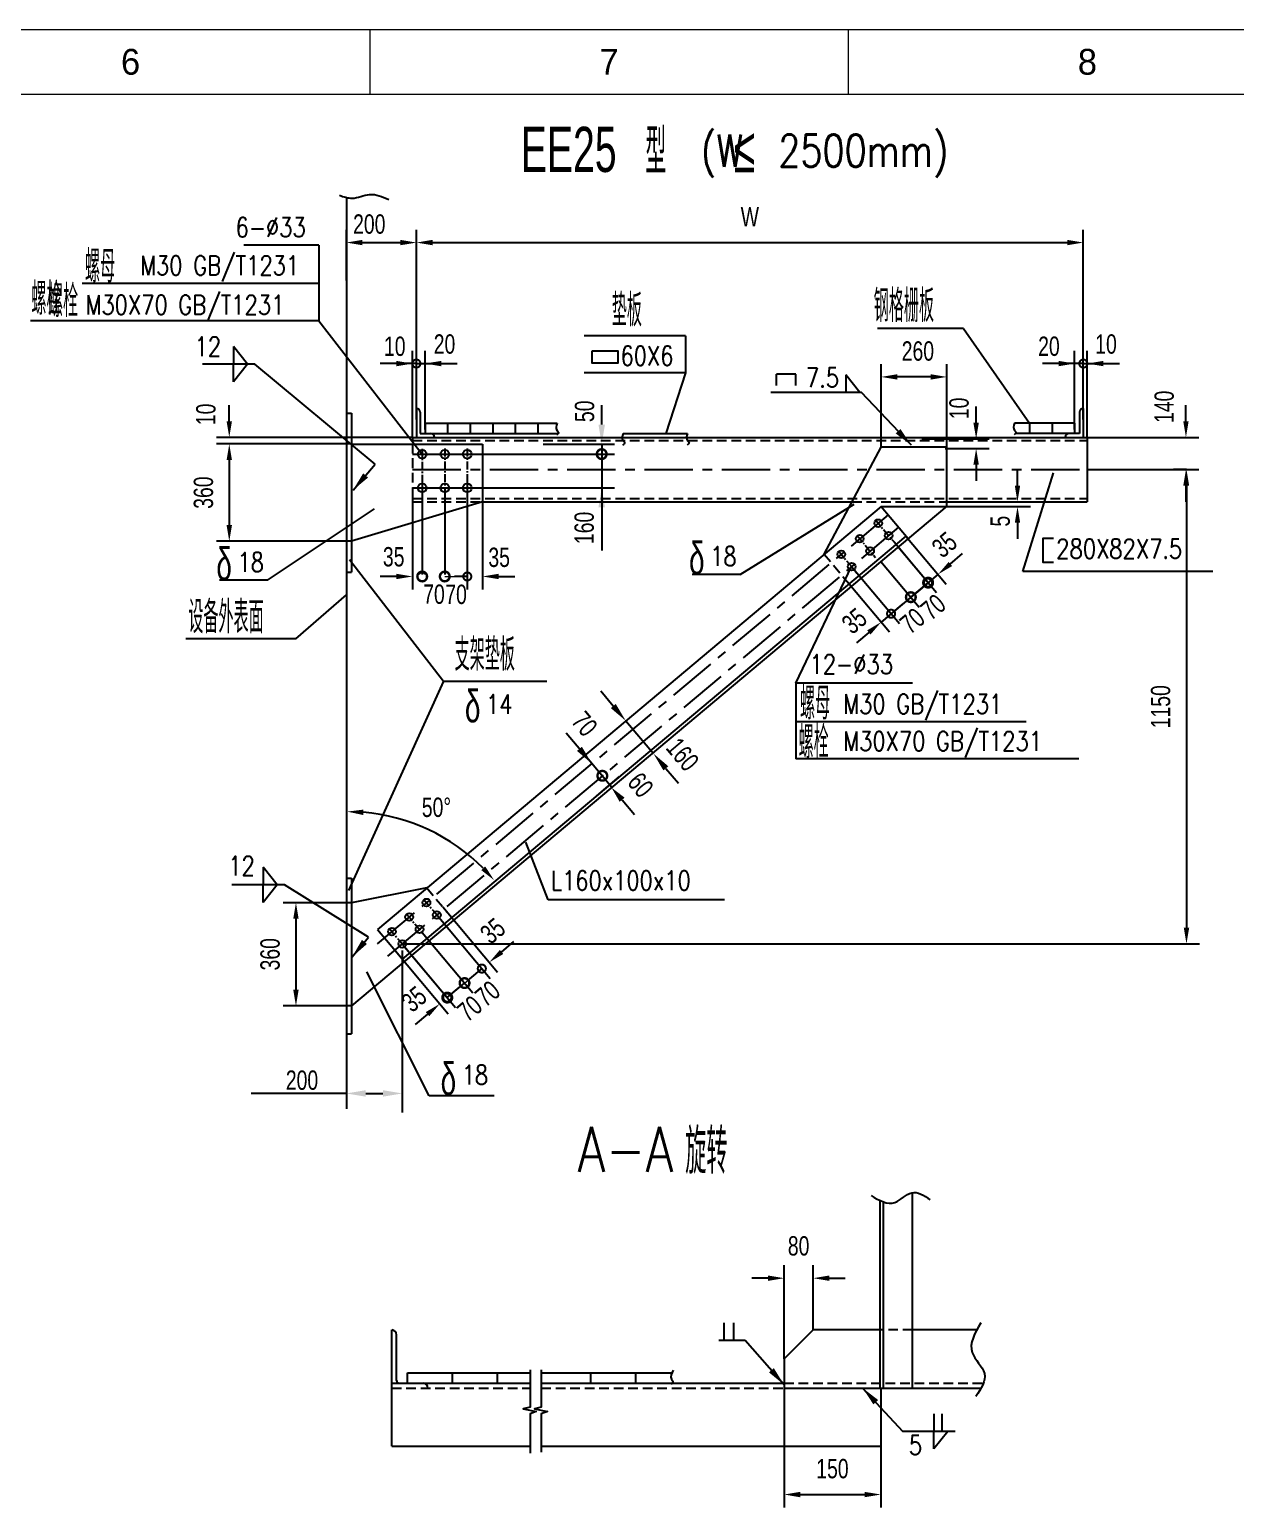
# Model space of a CAD drawing. Extents: x 148 to 221443, y -36682 to 6758.
# Drawn here: x 214447 to 218190, y -19953 to -15368 of the extents above; entities that cross this region are included whole.
import ezdxf
from ezdxf.enums import TextEntityAlignment as Align

# ---------------------------------------------------------------- set-up
doc = ezdxf.new("R2010")
doc.units = 0
doc.header["$LTSCALE"] = 10
doc.header["$MEASUREMENT"] = 0
doc.linetypes.add('CENTERX2', pattern=[4, 2.5, -0.5, 0.5, -0.5])
doc.linetypes.add('HIDDENX2', pattern=[0.75, 0.5, -0.25])
for name, color, linetype in [('2', 4, 'Continuous'), ('CENTER', 1, 'CENTERX2'), ('HIDDEN', 7, 'HIDDENX2'), ('RED', 7, 'Continuous'), ('WB-FS', 6, 'Continuous'), ('WHITE', 7, 'Continuous')]:
    doc.layers.add(name, color=color, linetype=linetype)
doc.layers.add('2（细实线）', color=3, linetype='Continuous', lineweight=20)
doc.layers.add('图框层', color=7, linetype='Continuous', lineweight=15)
doc.styles.add('HZ', font='ROMS.SHX', dxfattribs={"width": 0.75, "bigfont": 'GBCBIG.SHX'})
doc.styles.get("Standard").update_dxf_attribs({"font": 'wison_e.shx', "width": 0.75, "bigfont": 'wison_c.shx'})
doc.styles.add('XW', font='ROMANS.shx', dxfattribs={"width": 0.85})
doc.dimstyles.new('DIM1', dxfattribs={"dimscale": 20, "dimtxt": 3, "dimasz": 2.5, "dimexe": 2, "dimexo": 0, "dimgap": 1, "dimtad": 0, "dimdec": 0, "dimzin": 0, "dimdsep": 46, "dimtxsty": 'Standard', "dimcen": 2, "dimclrd": 3, "dimclre": 3, "dimclrt": 3, "dimadec": 0, "dimazin": 0, "dimtfac": 0.666667, "dimtdec": 0, "dimtofl": 0, "dimtmove": 2, "dimatfit": 1, "dimfxl": 2, "dimtvp": 1.333333, "dimtolj": 1, "dimtzin": 0, "dimarcsym": 0})

# ---------------------------------------------------------------- blocks, each defined once
blk = doc.blocks.new('*D1835')
at = {"color": 3, "lineweight": -2}
for p, q in [((217385.3, -16588), (217385.3, -16538)), ((217216.7, -16638), (217425.3, -16638)), ((217288.8, -16667.9), (217425.3, -16667.9)), ((217385.3, -16717.9), (217385.3, -16767.9))]:
    blk.add_line(p, q, dxfattribs=at)
at = {"color": 3}
for points in [[(217376.9, -16588), (217393.6, -16588), (217385.3, -16638)], [(217393.6, -16717.9), (217376.9, -16717.9), (217385.3, -16667.9)]]:
    blk.add_solid(points, dxfattribs=at)
at = {"layer": 'Defpoints', "color": 0}
for p in [(217216.7, -16638), (217385.3, -16638), (217288.8, -16667.9)]:
    blk.add_point(p, dxfattribs=at)
at = {"color": 3, "insert": (217332.5, -16543.4), "char_height": 60, "attachment_point": 5, "rotation": 90}
blk.add_mtext('\\A1;10', dxfattribs=at)
blk = doc.blocks.new('*D1836')
at = {"color": 3, "lineweight": -2}
for p, q in [((217513.7, -16783.4), (217513.7, -16733.4)), ((217090.3, -16847.9), (217553.7, -16847.9)), ((217294.3, -16833.4), (217553.7, -16833.4)), ((217513.7, -16897.9), (217513.7, -16947.9))]:
    blk.add_line(p, q, dxfattribs=at)
at = {"color": 3}
for points in [[(217505.4, -16783.4), (217522, -16783.4), (217513.7, -16833.4)], [(217522, -16897.9), (217505.4, -16897.9), (217513.7, -16847.9)]]:
    blk.add_solid(points, dxfattribs=at)
at = {"layer": 'Defpoints', "color": 0}
for p in [(217090.3, -16847.9), (217294.3, -16833.4), (217513.7, -16833.4)]:
    blk.add_point(p, dxfattribs=at)
at = {"color": 3, "insert": (217460.3, -16893.4), "char_height": 60, "attachment_point": 5, "rotation": 90}
blk.add_mtext('\\A1;5', dxfattribs=at)
blk = doc.blocks.new('_DotSmall')
at = {"layer": 'WHITE', "color": 0, "const_width": 0.5}
blk.add_lwpolyline([(-0.0625, 0, 1), (0.0625, 0, 1)], format="xyb", close=True, dxfattribs=at)
blk = doc.blocks.new('*D1837')
at = {"color": 3, "lineweight": -2}
for p, q in [((217130.4, -16957.9), (217262, -17114.7)), ((217167.5, -16939.8), (217292.6, -17089)), ((217305.2, -17026.2), (217343.5, -16994.1)), ((217236.3, -17084.1), (217198, -17116.2))]:
    blk.add_line(p, q, dxfattribs=at)
at = {"color": 3}
blk.add_solid([(217299.9, -17019.9), (217310.6, -17032.6), (217266.9, -17058.4)], dxfattribs=at)
at = {"layer": 'Defpoints', "color": 0}
for p in [(217130.4, -16957.9), (217167.5, -16939.8), (217266.9, -17058.4)]:
    blk.add_point(p, dxfattribs=at)
at = {"color": 3, "lineweight": -2, "xscale": 50, "yscale": 50, "zscale": 50, "rotation": 39.99999999979297}
blk.add_blockref('_DotSmall', (217236.3, -17084.1), dxfattribs=at)
at = {"color": 3, "insert": (217287.1, -16966.6), "char_height": 60, "attachment_point": 5, "rotation": 40}
blk.add_mtext('\\A1;35', dxfattribs=at)
blk = doc.blocks.new('*D1838')
at = {"color": 3, "lineweight": -2}
for p, q in [((215647.9, -16578.4), (215647.9, -15989.1)), ((217718, -16578.4), (217718, -15989.1)), ((215697.9, -16029.1), (217668, -16029.1))]:
    blk.add_line(p, q, dxfattribs=at)
at = {"color": 3}
for points in [[(215697.9, -16020.7), (215697.9, -16037.4), (215647.9, -16029.1)], [(217668, -16037.4), (217668, -16020.7), (217718, -16029.1)]]:
    blk.add_solid(points, dxfattribs=at)
at = {"layer": 'Defpoints', "color": 0}
for p in [(217718, -16029.1), (215647.9, -16578.4), (217718, -16578.4)]:
    blk.add_point(p, dxfattribs=at)
at = {"color": 3, "insert": (216682.9, -15949.1), "char_height": 60, "attachment_point": 5}
blk.add_mtext('\\A1;W', dxfattribs=at)
blk = doc.blocks.new('*D1839')
at = {"color": 3, "lineweight": -2}
for p, q in [((215805.9, -16765.9), (215805.9, -17104.9)), ((215853, -16833.2), (215853, -17104.9)), ((215805.9, -17064.9), (215755.9, -17064.9)), ((215903, -17064.9), (215953, -17064.9))]:
    blk.add_line(p, q, dxfattribs=at)
at = {"color": 3}
blk.add_solid([(215903, -17056.5), (215903, -17073.2), (215853, -17064.9)], dxfattribs=at)
at = {"layer": 'Defpoints', "color": 0}
for p in [(215805.9, -16765.9), (215853, -16833.2), (215853, -17064.9)]:
    blk.add_point(p, dxfattribs=at)
at = {"color": 3, "lineweight": -2, "xscale": 50, "yscale": 50, "zscale": 50}
blk.add_blockref('_DotSmall', (215805.9, -17064.9), dxfattribs=at)
at = {"color": 3, "insert": (215904.8, -17005.8), "char_height": 60, "attachment_point": 5}
blk.add_mtext('\\A1;35', dxfattribs=at)
blk = doc.blocks.new('*D1840')
at = {"color": 3, "lineweight": -2}
for p, q in [((215665.9, -16768.8), (215665.9, -17104.9)), ((215635.9, -16793.4), (215635.9, -17104.9)), ((215585.9, -17064.9), (215535.9, -17064.9)), ((215665.9, -17064.9), (215715.9, -17064.9))]:
    blk.add_line(p, q, dxfattribs=at)
at = {"color": 3}
blk.add_solid([(215585.9, -17073.2), (215585.9, -17056.5), (215635.9, -17064.9)], dxfattribs=at)
at = {"layer": 'Defpoints', "color": 0}
for p in [(215665.9, -16768.8), (215635.9, -16793.4), (215665.9, -17064.9)]:
    blk.add_point(p, dxfattribs=at)
at = {"color": 3, "lineweight": -2, "xscale": 50, "yscale": 50, "zscale": 50, "rotation": 180}
blk.add_blockref('_DotSmall', (215665.9, -17064.9), dxfattribs=at)
at = {"color": 3, "insert": (215577.4, -17004.1), "char_height": 60, "attachment_point": 5}
blk.add_mtext('\\A1;35', dxfattribs=at)
blk = doc.blocks.new('*D1841')
at = {"color": 3, "lineweight": -2}
for p, q in [((215067.1, -16583.4), (215067.1, -16533.4)), ((215635.9, -16633.4), (215027.1, -16633.4)), ((215446.5, -16653.9), (215027.1, -16653.9)), ((215067.1, -16703.9), (215067.1, -16753.9))]:
    blk.add_line(p, q, dxfattribs=at)
at = {"color": 3}
for points in [[(215058.8, -16583.4), (215075.4, -16583.4), (215067.1, -16633.4)], [(215075.4, -16703.9), (215058.8, -16703.9), (215067.1, -16653.9)]]:
    blk.add_solid(points, dxfattribs=at)
at = {"layer": 'Defpoints', "color": 0}
for p in [(215067.1, -16633.4), (215635.9, -16633.4), (215446.5, -16653.9)]:
    blk.add_point(p, dxfattribs=at)
at = {"color": 3, "insert": (214994.6, -16562), "char_height": 60, "attachment_point": 5, "rotation": 90}
blk.add_mtext('\\A1;10', dxfattribs=at)
blk = doc.blocks.new('*D1842')
at = {"color": 3, "lineweight": -2}
for p, q in [((215446.5, -16653.9), (215027.1, -16653.9)), ((215067.1, -16703.9), (215067.1, -16905.7)), ((215446.5, -16955.7), (215027.1, -16955.7))]:
    blk.add_line(p, q, dxfattribs=at)
at = {"color": 3}
for points in [[(215075.4, -16703.9), (215058.8, -16703.9), (215067.1, -16653.9)], [(215058.8, -16905.7), (215075.4, -16905.7), (215067.1, -16955.7)]]:
    blk.add_solid(points, dxfattribs=at)
at = {"layer": 'Defpoints', "color": 0}
for p in [(215446.5, -16653.9), (215067.1, -16955.7), (215446.5, -16955.7)]:
    blk.add_point(p, dxfattribs=at)
at = {"color": 3, "insert": (214987.1, -16804.8), "char_height": 60, "attachment_point": 5, "rotation": 90}
blk.add_mtext('\\A1;360', dxfattribs=at)
blk = doc.blocks.new('*D1843')
at = {"color": 3, "lineweight": -2}
blk.add_arc((215433.1, -18389.6), 595.3, 44.8141, 85.1859, dxfattribs=at)
at = {"color": 3}
for points in [[(215483.4, -17788.1), (215482.7, -17804.8), (215433.1, -17794.3)], [(215849.2, -17975.7), (215861.6, -17964.4), (215889.1, -18007)]]:
    blk.add_solid(points, dxfattribs=at)
at = {"layer": 'Defpoints', "color": 0}
for p in [(215433.1, -16359.7), (216766.6, -17270.7), (215760.2, -17892.3), (215617, -18235.3), (215433.1, -18500.1)]:
    blk.add_point(p, dxfattribs=at)
at = {"color": 3, "insert": (215710.2, -17781.3), "char_height": 60, "attachment_point": 5, "rotation": 0.1}
blk.add_mtext('\\A1;50%%d', dxfattribs=at)
blk = doc.blocks.new('*D1844')
at = {"color": 3, "lineweight": -2}
for p, q in [((216998.8, -17034.4), (217147.1, -17211.1)), ((216991.3, -17087.7), (217116.4, -17236.9)), ((217121.4, -17180.5), (217159.7, -17148.4)), ((217052.4, -17238.4), (217014.1, -17270.5))]:
    blk.add_line(p, q, dxfattribs=at)
at = {"color": 3}
blk.add_solid([(217057.8, -17244.7), (217047.1, -17232), (217090.7, -17206.2)], dxfattribs=at)
at = {"layer": 'Defpoints', "color": 0}
for p in [(216998.8, -17034.4), (216991.3, -17087.7), (217121.4, -17180.5)]:
    blk.add_point(p, dxfattribs=at)
at = {"color": 3, "lineweight": -2, "xscale": 50, "yscale": 50, "zscale": 50, "rotation": 219.9999999997964}
blk.add_blockref('_DotSmall', (217121.4, -17180.5), dxfattribs=at)
at = {"color": 3, "insert": (217007.3, -17203), "char_height": 60, "attachment_point": 5, "rotation": 40}
blk.add_mtext('\\A1;35', dxfattribs=at)
blk = doc.blocks.new('*D1845')
at = {"color": 3, "lineweight": -2}
for p, q in [((215430.5, -16147), (215430.5, -15989.1)), ((215647.9, -16578.4), (215647.9, -15989.1)), ((215480.5, -16029.1), (215597.9, -16029.1))]:
    blk.add_line(p, q, dxfattribs=at)
at = {"color": 3}
for points in [[(215480.5, -16020.7), (215480.5, -16037.4), (215430.5, -16029.1)], [(215597.9, -16037.4), (215597.9, -16020.7), (215647.9, -16029.1)]]:
    blk.add_solid(points, dxfattribs=at)
at = {"layer": 'Defpoints', "color": 0}
for p in [(215647.9, -16029.1), (215430.5, -16147), (215647.9, -16578.4)]:
    blk.add_point(p, dxfattribs=at)
at = {"color": 3, "insert": (215501.6, -15972), "char_height": 60, "attachment_point": 5}
blk.add_mtext('\\A1;200', dxfattribs=at)
blk = doc.blocks.new('*D1846')
at = {"color": 3, "lineweight": -2}
for p, q in [((215647.9, -16558.4), (215647.9, -16364.4)), ((215674.9, -16609.4), (215674.9, -16364.4)), ((215647.9, -16404.4), (215597.9, -16404.4)), ((215724.9, -16404.4), (215774.9, -16404.4))]:
    blk.add_line(p, q, dxfattribs=at)
at = {"color": 3}
blk.add_solid([(215724.9, -16396.1), (215724.9, -16412.7), (215674.9, -16404.4)], dxfattribs=at)
at = {"layer": 'Defpoints', "color": 0}
for p in [(215647.9, -16404.4), (215647.9, -16558.4), (215674.9, -16609.4)]:
    blk.add_point(p, dxfattribs=at)
at = {"color": 3, "lineweight": -2, "xscale": 50, "yscale": 50, "zscale": 50}
blk.add_blockref('_DotSmall', (215647.9, -16404.4), dxfattribs=at)
at = {"color": 3, "insert": (215735.2, -16344.2), "char_height": 60, "attachment_point": 5}
blk.add_mtext('\\A1;20', dxfattribs=at)
blk = doc.blocks.new('*D1847')
at = {"color": 3, "lineweight": -2}
for p, q in [((215635.9, -16633.4), (215635.9, -16364.4)), ((215647.9, -16558.4), (215647.9, -16364.4)), ((215585.9, -16404.4), (215535.9, -16404.4)), ((215647.9, -16404.4), (215697.9, -16404.4))]:
    blk.add_line(p, q, dxfattribs=at)
at = {"color": 3}
blk.add_solid([(215585.9, -16412.7), (215585.9, -16396.1), (215635.9, -16404.4)], dxfattribs=at)
at = {"layer": 'Defpoints', "color": 0}
for p in [(215647.9, -16404.4), (215647.9, -16558.4), (215635.9, -16633.4)]:
    blk.add_point(p, dxfattribs=at)
at = {"color": 3, "lineweight": -2, "xscale": 50, "yscale": 50, "zscale": 50, "rotation": 180}
blk.add_blockref('_DotSmall', (215647.9, -16404.4), dxfattribs=at)
at = {"color": 3, "insert": (215580.7, -16351.1), "char_height": 60, "attachment_point": 5}
blk.add_mtext('\\A1;10', dxfattribs=at)
blk = doc.blocks.new('*D1848')
at = {"color": 3, "lineweight": -2}
for p, q in [((217090.3, -16663.4), (217090.3, -16405.8)), ((217294.3, -16663.4), (217294.3, -16405.8)), ((217244.3, -16445.8), (217140.3, -16445.8))]:
    blk.add_line(p, q, dxfattribs=at)
at = {"color": 3}
for points in [[(217140.3, -16437.5), (217140.3, -16454.1), (217090.3, -16445.8)], [(217244.3, -16454.1), (217244.3, -16437.5), (217294.3, -16445.8)]]:
    blk.add_solid(points, dxfattribs=at)
at = {"layer": 'Defpoints', "color": 0}
for p in [(217090.3, -16445.8), (217090.3, -16663.4), (217294.3, -16663.4)]:
    blk.add_point(p, dxfattribs=at)
at = {"color": 3, "insert": (217204.5, -16365.8), "char_height": 60, "attachment_point": 5}
blk.add_mtext('\\A1;260', dxfattribs=at)
blk = doc.blocks.new('*D1849')
at = {"color": 3, "lineweight": -2}
for p, q in [((218036.6, -16583.4), (218036.6, -16533.4)), ((217730, -16633.4), (218076.6, -16633.4)), ((217730, -16733.4), (218076.6, -16733.4)), ((218036.6, -16783.4), (218036.6, -16833.4))]:
    blk.add_line(p, q, dxfattribs=at)
at = {"color": 3}
for points in [[(218028.2, -16583.4), (218044.9, -16583.4), (218036.6, -16633.4)], [(218044.9, -16783.4), (218028.2, -16783.4), (218036.6, -16733.4)]]:
    blk.add_solid(points, dxfattribs=at)
at = {"layer": 'Defpoints', "color": 0}
for p in [(217730, -16633.4), (217730, -16733.4), (218036.6, -16733.4)]:
    blk.add_point(p, dxfattribs=at)
at = {"color": 3, "insert": (217969.2, -16538.6), "char_height": 60, "attachment_point": 5, "rotation": 90}
blk.add_mtext('\\A1;140', dxfattribs=at)
blk = doc.blocks.new('*D1850')
at = {"color": 3, "lineweight": -2}
for p, q in [((217718, -16558.4), (217718, -16364.4)), ((217730, -16633.4), (217730, -16364.4)), ((217718, -16404.4), (217668, -16404.4)), ((217780, -16404.4), (217830, -16404.4))]:
    blk.add_line(p, q, dxfattribs=at)
at = {"color": 3}
blk.add_solid([(217780, -16396.1), (217780, -16412.7), (217730, -16404.4)], dxfattribs=at)
at = {"layer": 'Defpoints', "color": 0}
for p in [(217718, -16404.4), (217718, -16558.4), (217730, -16633.4)]:
    blk.add_point(p, dxfattribs=at)
at = {"color": 3, "lineweight": -2, "xscale": 50, "yscale": 50, "zscale": 50}
blk.add_blockref('_DotSmall', (217718, -16404.4), dxfattribs=at)
at = {"color": 3, "insert": (217788.5, -16344.2), "char_height": 60, "attachment_point": 5}
blk.add_mtext('\\A1;10', dxfattribs=at)
blk = doc.blocks.new('*D1851')
at = {"color": 3, "lineweight": -2}
for p, q in [((217691, -16609.4), (217691, -16364.4)), ((217718, -16558.4), (217718, -16364.4)), ((217641, -16404.4), (217591, -16404.4)), ((217718, -16404.4), (217768, -16404.4))]:
    blk.add_line(p, q, dxfattribs=at)
at = {"color": 3}
blk.add_solid([(217641, -16412.7), (217641, -16396.1), (217691, -16404.4)], dxfattribs=at)
at = {"layer": 'Defpoints', "color": 0}
for p in [(217718, -16404.4), (217718, -16558.4), (217691, -16609.4)]:
    blk.add_point(p, dxfattribs=at)
at = {"color": 3, "lineweight": -2, "xscale": 50, "yscale": 50, "zscale": 50, "rotation": 180}
blk.add_blockref('_DotSmall', (217718, -16404.4), dxfattribs=at)
at = {"color": 3, "insert": (217611.3, -16351.1), "char_height": 60, "attachment_point": 5}
blk.add_mtext('\\A1;20', dxfattribs=at)
blk = doc.blocks.new('*D1852')
at = {"color": 3, "lineweight": -2}
for p, q in [((218038.2, -16733.4), (217998.2, -16733.4)), ((218038.2, -16783.4), (218038.2, -18154.7)), ((215604, -18204.7), (218078.2, -18204.7))]:
    blk.add_line(p, q, dxfattribs=at)
at = {"color": 3}
for points in [[(218046.6, -16783.4), (218029.9, -16783.4), (218038.2, -16733.4)], [(218029.9, -18154.7), (218046.6, -18154.7), (218038.2, -18204.7)]]:
    blk.add_solid(points, dxfattribs=at)
at = {"layer": 'Defpoints', "color": 0}
for p in [(218038.2, -16733.4), (215604, -18204.7), (218038.2, -18204.7)]:
    blk.add_point(p, dxfattribs=at)
at = {"color": 3, "insert": (217958.2, -17469), "char_height": 60, "attachment_point": 5, "rotation": 90}
blk.add_mtext('\\A1;1150', dxfattribs=at)
blk = doc.blocks.new('*D1853')
at = {"color": 3, "lineweight": -2}
for p, q in [((215599.4, -18199.2), (215769.4, -18401.8)), ((215576.4, -18218.5), (215746.5, -18421.1)), ((215743.7, -18371.2), (215782, -18339)), ((215682.4, -18422.6), (215644.1, -18454.7))]:
    blk.add_line(p, q, dxfattribs=at)
at = {"color": 3}
blk.add_solid([(215687.8, -18429), (215677.1, -18416.2), (215720.7, -18390.5)], dxfattribs=at)
at = {"layer": 'Defpoints', "color": 0}
for p in [(215599.4, -18199.2), (215576.4, -18218.5), (215743.7, -18371.2)]:
    blk.add_point(p, dxfattribs=at)
at = {"color": 3, "lineweight": -2, "xscale": 50, "yscale": 50, "zscale": 50, "rotation": 219.9999999997998}
blk.add_blockref('_DotSmall', (215743.7, -18371.2), dxfattribs=at)
at = {"color": 3, "insert": (215641.1, -18376), "char_height": 60, "attachment_point": 5, "rotation": 40}
blk.add_mtext('\\A1;35', dxfattribs=at)
blk = doc.blocks.new('*D1854')
at = {"color": 3, "lineweight": -2}
for p, q in [((215729.6, -18089.9), (215899.7, -18292.5)), ((215706.7, -18109.2), (215876.7, -18311.8)), ((215912.3, -18229.8), (215950.6, -18197.6)), ((215851, -18281.2), (215812.7, -18313.3))]:
    blk.add_line(p, q, dxfattribs=at)
at = {"color": 3}
blk.add_solid([(215906.9, -18223.4), (215917.6, -18236.1), (215874, -18261.9)], dxfattribs=at)
at = {"layer": 'Defpoints', "color": 0}
for p in [(215729.6, -18089.9), (215706.7, -18109.2), (215874, -18261.9)]:
    blk.add_point(p, dxfattribs=at)
at = {"color": 3, "lineweight": -2, "xscale": 50, "yscale": 50, "zscale": 50, "rotation": 39.99999999976939}
blk.add_blockref('_DotSmall', (215851, -18281.2), dxfattribs=at)
at = {"color": 3, "insert": (215885.1, -18164.5), "char_height": 60, "attachment_point": 5, "rotation": 40}
blk.add_mtext('\\A1;35', dxfattribs=at)
blk = doc.blocks.new('*D1855')
at = {"color": 3, "lineweight": -2}
for p, q in [((215446.5, -18076.8), (215234, -18076.8)), ((215274, -18126.8), (215274, -18347)), ((215446.5, -18397), (215234, -18397))]:
    blk.add_line(p, q, dxfattribs=at)
at = {"color": 3}
for points in [[(215282.4, -18126.8), (215265.7, -18126.8), (215274, -18076.8)], [(215265.7, -18347), (215282.4, -18347), (215274, -18397)]]:
    blk.add_solid(points, dxfattribs=at)
at = {"layer": 'Defpoints', "color": 0}
for p in [(215446.5, -18076.8), (215274, -18397), (215446.5, -18397)]:
    blk.add_point(p, dxfattribs=at)
at = {"color": 3, "insert": (215194, -18236.9), "char_height": 60, "attachment_point": 5, "rotation": 90}
blk.add_mtext('\\A1;360', dxfattribs=at)
blk = doc.blocks.new('*D1859')
at = {"color": 3, "lineweight": -2}
for p, q in [((216789.3, -19582.3), (216789.3, -19952.8)), ((217089.3, -19762.3), (217089.3, -19952.8)), ((216839.3, -19912.8), (217039.3, -19912.8))]:
    blk.add_line(p, q, dxfattribs=at)
at = {"color": 3}
for points in [[(216839.3, -19904.5), (216839.3, -19921.2), (216789.3, -19912.8)], [(217039.3, -19921.2), (217039.3, -19904.5), (217089.3, -19912.8)]]:
    blk.add_solid(points, dxfattribs=at)
at = {"layer": 'Defpoints', "color": 0}
for p in [(216789.3, -19582.3), (217089.3, -19762.3), (217089.3, -19912.8)]:
    blk.add_point(p, dxfattribs=at)
at = {"color": 3, "insert": (216939.3, -19832.8), "char_height": 60, "attachment_point": 5}
blk.add_mtext('\\A1;150', dxfattribs=at)
blk = doc.blocks.new('*D1860')
at = {"color": 3, "lineweight": -2}
for p, q in [((216789.3, -19492.3), (216789.3, -19201.7)), ((216879.3, -19402.3), (216879.3, -19201.7)), ((216739.3, -19241.7), (216689.3, -19241.7)), ((216929.3, -19241.7), (216979.3, -19241.7))]:
    blk.add_line(p, q, dxfattribs=at)
at = {"color": 3}
for points in [[(216739.3, -19250), (216739.3, -19233.4), (216789.3, -19241.7)], [(216929.3, -19233.4), (216929.3, -19250), (216879.3, -19241.7)]]:
    blk.add_solid(points, dxfattribs=at)
at = {"layer": 'Defpoints', "color": 0}
for p in [(216879.3, -19241.7), (216879.3, -19402.3), (216789.3, -19492.3)]:
    blk.add_point(p, dxfattribs=at)
at = {"color": 3, "insert": (216834.3, -19141.7), "char_height": 60, "attachment_point": 5}
blk.add_mtext('\\A1;80', dxfattribs=at)
blk = doc.blocks.new('1.25A2')
at = {"layer": '图框层', "ltscale": 10}
for p, q in [((14570.48, 9283.89), (15312.98, 9283.89)), ((15015.98, 9283.89), (15015.98, 9273.89)), ((15090.23, 9283.89), (15090.23, 9273.89)), ((14595.48, 9273.89), (15302.98, 9273.89))]:
    blk.add_line(p, q, dxfattribs=at)
at = {"style": 'HZ'}
for s, p in [('6', (14978.86, 9278.89)), ('7', (15053.11, 9278.89)), ('8', (15127.36, 9278.89))]:
    blk.add_text(s, height=4, dxfattribs=at).set_placement(p, align=Align.MIDDLE)

msp = doc.modelspace()

# ---------------------------------------------------------------- linework, layer by layer
for p, q in [((215430.4612, -15889.1551), (215430.4612, -18575.8516)), ((215345.1129, -16036.8311), (215112.1474, -16036.8311)), ((215345.1129, -16036.8311), (215345.1129, -16271.6685)), ((215345.1129, -16156.0891), (214610.3288, -16156.0891)), ((215345.1129, -16271.6685), (214449.9006, -16271.6685)), ((215345.1129, -16271.6685), (215665.8993, -16685.2996)), ((216483.3845, -16318.0008), (216483.3845, -16433.5801)), ((217346.2118, -16295.9312), (217078.9784, -16295.9312)), ((217346.2118, -16295.9312), (217550.9738, -16589.3844)), ((215146.7188, -16406.2541), (214983.8435, -16406.2541)), ((215520.3416, -16716.7996), (215146.7188, -16406.2541)), ((216483.3845, -16433.5801), (216422.4251, -16620.9212)), ((216825.5092, -16437.5215), (216765.478, -16437.5215)), ((216765.478, -16472.1805), (216765.478, -16437.5215)), ((216825.5092, -16472.1805), (216825.5092, -16437.5215)), ((216980.6229, -16439.8221), (216980.6229, -16494.4365)), ((217024.3577, -16494.4365), (216980.6229, -16439.8221)), ((217029.6694, -16494.4365), (216748.048, -16494.4365)), ((217184.3554, -16657.9545), (217029.6694, -16494.4365)), ((216223.0799, -16593.9476), (216223.0799, -16533.9476)), ((215785.8993, -16685.2996), (216007.3873, -16685.2996)), ((215873.414, -16685.2996), (216263.0799, -16685.2996)), ((216041.5919, -16653.9476), (216263.0799, -16653.9476)), ((216223.0799, -16653.9476), (216223.0799, -16984.4536)), ((216223.0799, -16685.2996), (216223.0799, -16790.2278)), ((215451.1411, -16796.9865), (215520.3416, -16716.7996)), ((217530.0154, -17049.8232), (217625.1024, -16743.2149)), ((215665.8993, -16788.824), (215665.8993, -17104.8648)), ((215735.8993, -16788.0524), (215735.8993, -17104.8648)), ((215784.1998, -16790.2278), (216263.0799, -16790.2278)), ((215185.4119, -17076.712), (215517.9385, -16855.1626)), ((216652.6166, -17058.5892), (217006.8261, -16840.6737)), ((217143.2427, -16973.2117), (217261.9888, -17114.7277)), ((216825.2915, -17396.2211), (216998.7678, -17034.3918)), ((217089.6196, -17018.2069), (217208.3657, -17159.7229)), ((218120.2983, -17049.8232), (217530.0154, -17049.8232)), ((215185.4119, -17076.712), (215036.5412, -17076.712)), ((215665.8993, -17064.8648), (215735.8993, -17064.8648)), ((216652.6166, -17058.5892), (216503.7459, -17058.5892)), ((217266.919, -17058.3745), (217090.7288, -17206.2156)), ((217182.6542, -17129.0811), (217236.2773, -17084.086)), ((215273.6772, -17258.7164), (215430.4612, -17121.8015)), ((215273.6772, -17258.7164), (214932.011, -17258.7164)), ((215732.0803, -17389.4854), (215437.4488, -18038.7798)), ((215732.0803, -17389.4854), (216052.3186, -17389.4854)), ((216259.0587, -17466.7819), (216220.3533, -17420.9355)), ((217187.731, -17396.2211), (216825.2915, -17396.2211)), ((216825.2915, -17396.2211), (216825.2915, -17631.0584)), ((216297.764, -17512.6284), (216383.5543, -17614.2468)), ((216192.6259, -17645.5548), (216112.325, -17550.8236)), ((217541.1133, -17515.4791), (216825.814, -17515.4791)), ((216254.3335, -17719.0951), (216170.7711, -17619.5093)), ((217703.7425, -17631.0584), (216825.2915, -17631.0584)), ((216422.2597, -17660.0932), (216460.965, -17705.9396)), ((216286.4729, -17757.3973), (216325.0402, -17803.36)), ((216056.4355, -18067.884), (215988.0754, -17889.0864)), ((215238.3159, -18021.2881), (215075.4406, -18021.2881)), ((215499.087, -18183.3626), (215238.3159, -18021.2881)), ((216603.9875, -18067.884), (216056.4355, -18067.884)), ((215448.6557, -18244.9858), (215499.087, -18183.3626)), ((215665.884, -18169.5031), (215823.0651, -18356.8242)), ((215604.0432, -18224.7048), (215604.0432, -18727.2868)), ((215612.2609, -18214.4982), (215769.4419, -18401.8194)), ((215687.6625, -18676.0242), (215493.7386, -18290.9732)), ((215743.7304, -18371.1776), (215797.3536, -18326.1824)), ((215430.4612, -18404.2979), (215430.4612, -18716.3551)), ((215430.4612, -18668.5325), (215135.1453, -18668.5325)), ((215490.4612, -18668.5325), (215544.0432, -18668.5325)), ((215889.194, -18676.0242), (215687.6625, -18676.0242)), ((216668.592, -19434.6765), (216587.1544, -19434.6765)), ((216789.3081, -19572.34), (216668.592, -19434.6765)), ((217033.0199, -19582.34), (217157.3593, -19716.74)), ((217320.2345, -19716.74), (217157.3593, -19716.74))]:
    msp.add_line(p, q)
at = {"color": 7}
for p, q in [((215124.0476, -16406.2541), (215080.3129, -16351.6397)), ((215080.3129, -16351.6397), (215080.3129, -16406.2541)), ((215124.0476, -16406.2541), (215080.3129, -16460.8686)), ((215080.3129, -16460.8686), (215080.3129, -16406.2541)), ((217024.3577, -16494.4365), (216980.6229, -16494.4365)), ((215215.6447, -18021.2881), (215171.9099, -17966.6737)), ((215171.9099, -17966.6737), (215171.9099, -18021.2881)), ((215215.6447, -18021.2881), (215171.9099, -18075.9025)), ((215171.9099, -18075.9025), (215171.9099, -18021.2881)), ((216632.1875, -19380.062), (216632.1875, -19434.6765)), ((217253.8286, -19662.1256), (217253.8286, -19716.74)), ((217279.0745, -19662.1256), (217279.0745, -19716.74)), ((217297.5634, -19716.74), (217253.8286, -19771.3544)), ((217253.8286, -19771.3544), (217253.8286, -19716.74)), ((217297.5634, -19716.74), (217253.8286, -19716.74))]:
    msp.add_line(p, q, dxfattribs=at)
at = {"color": 7, "linetype": 'Continuous'}
msp.add_line((216602.1861, -19380.062), (216602.1861, -19434.6765), dxfattribs=at)
at = {"color": 3, "linetype": 'Continuous'}
msp.add_lwpolyline([(216193.4066, -16364.5676), (216273.254, -16364.5676), (216273.254, -16403.5436), (216193.4066, -16403.5436)], close=True, dxfattribs=at)
for points, const_width in [([(216220.0799, -16685.2996, 1), (216223.0799, -16685.2996, 1)], 2), ([(216221.5799, -16685.2996, 1), (216224.5799, -16685.2996, 1)], 2), ([(216223.1599, -17683.153, 1), (216227.4099, -17683.153, 1)], 3.75), ([(216223.9527, -17684.5274, 1), (216226.7027, -17684.5274, 1)], 2.25), ([(216223.8903, -17683.8571, 1), (216225.6403, -17683.8571, 1)], 1.25)]:
    msp.add_lwpolyline(points, format="xyb", close=True, dxfattribs=dict(const_width=const_width))
msp.add_lwpolyline([(217625.375, -16947.3557), (217591.9313, -16947.3557), (217591.9313, -17020.2747), (217625.375, -17020.2747)])
for points in [[(215409.0796, -15882.3216), (215447.7277, -15891.335), (215502.729, -15879.7463), (215561.9894, -15895.1979)], [(216084.4751, -16589.3844), (216084.5059, -16611.7294), (216089.2498, -16617.7881), (216083.1881, -16625.6908)], [(217504.477, -16589.3844), (217504.5078, -16611.7294), (217509.2518, -16617.7881), (217503.19, -16625.6908)], [(216289.4124, -16621.3844), (216289.4432, -16643.7294), (216294.1872, -16649.7881), (216288.1254, -16657.6908)], [(216489.4124, -16621.3844), (216489.4432, -16643.7294), (216494.1872, -16649.7881), (216488.1254, -16657.6908)]]:
    msp.add_spline(points, degree=3)
for points in [[(216213.0799, -16593.9476), (216233.0799, -16593.9476), (216223.0799, -16653.9476)], [(217150.387, -16607.4951), (217135.858, -16621.2394), (217184.3554, -16657.9545)], [(215497.8667, -16758.0414), (215482.7102, -16744.9923), (215451.1411, -16796.9865)], [(216213.0799, -16850.2278), (216233.0799, -16850.2278), (216223.0799, -16790.2278)], [(216266.6997, -17460.331), (216251.4176, -17473.2328), (216297.764, -17512.6284)], [(216161.7191, -17593.1643), (216146.3982, -17606.0201), (216192.6259, -17645.5548)], [(216429.9007, -17653.6423), (216414.6186, -17666.5441), (216383.5543, -17614.2468)], [(216294.1334, -17750.9695), (216278.8125, -17763.8252), (216253.3822, -17719.7616)], [(215494.3943, -18204.8862), (215478.9167, -18192.2196), (215448.6557, -18244.9858)], [(215490.4612, -18658.5325), (215490.4612, -18678.5325), (215430.4612, -18668.5325)], [(215544.0432, -18658.5325), (215544.0432, -18678.5325), (215604.0432, -18668.5325)], [(216757.2682, -19520.6346), (216742.2308, -19533.8208), (216789.3081, -19572.34)], [(217066.4254, -19633.1738), (217081.1063, -19619.5918), (217033.0199, -19582.34)]]:
    msp.add_solid(points)
at = {"layer": '2', "color": 3, "linetype": 'Continuous'}
for p, q in [((216483.3845, -16318.0008), (216168.9928, -16318.0008)), ((216483.3845, -16433.5801), (216168.9928, -16433.5801))]:
    msp.add_line(p, q, dxfattribs=at)
at = {"layer": '2', "color": 7, "linetype": 'Continuous'}
for p, q in [((216980.6229, -16439.8221), (216980.6229, -16494.4365)), ((217024.3577, -16494.4365), (216980.6229, -16439.8221))]:
    msp.add_line(p, q, dxfattribs=at)
at = {"layer": '2', "color": 3, "linetype": 'Continuous'}
for points, const_width in [([(216220.0799, -16686.7996, 1), (216223.0799, -16686.7996, 1)], 2), ([(216221.5799, -16686.7996, 1), (216224.5799, -16686.7996, 1)], 2), ([(216222.8754, -17683.1053, 1), (216227.1254, -17683.1053, 1)], 3.75), ([(216223.6683, -17684.4796, 1), (216226.4183, -17684.4796, 1)], 2.25), ([(216223.6059, -17683.8093, 1), (216225.3559, -17683.8093, 1)], 1.25)]:
    msp.add_lwpolyline(points, format="xyb", close=True, dxfattribs=dict(at, const_width=const_width))
at = {"layer": '2（细实线）'}
msp.add_line((215797.3536, -18326.1824), (215850.9767, -18281.1873), dxfattribs=at)
at = {"layer": 'CENTER', "ltscale": 6}
for p, q in [((215635.8993, -16685.2996), (215813.9485, -16685.2996)), ((215635.8993, -16733.3844), (217729.9738, -16733.3844)), ((215635.8993, -16790.2278), (215791.6971, -16790.2278)), ((217112.1769, -16873.96), (215510.7196, -18217.7422)), ((217144.3163, -16912.2622), (215542.859, -18256.0444))]:
    msp.add_line(p, q, dxfattribs=at)
at = {"layer": 'CENTER'}
for p, q in [((215665.8993, -16669.313), (215665.8993, -16788.824)), ((215735.8993, -16667.7697), (215735.8993, -16788.0524)), ((215805.8993, -16667.7697), (215805.8993, -16788.0524)), ((217072.5361, -16888.9468), (217130.387, -16957.8908)), ((217015.0828, -16937.1559), (217072.9336, -17006.0999)), ((216957.6294, -16985.365), (217015.4803, -17054.309)), ((215671.298, -18067.0546), (215719.5071, -18124.508)), ((215617.6749, -18112.0498), (215665.884, -18169.5031)), ((215564.0518, -18157.0449), (215612.2609, -18214.4982))]:
    msp.add_line(p, q, dxfattribs=at)
at = {"layer": 'HIDDEN', "ltscale": 6}
for p, q in [((215635.8993, -16643.3844), (217729.9738, -16643.3844)), ((215635.8993, -16653.3844), (215635.8993, -16793.3844)), ((215635.8993, -16823.3844), (217729.9738, -16823.3844)), ((215635.8993, -16833.2137), (215853.0059, -16833.2137)), ((217000.2093, -16833.3711), (217294.2964, -16833.4085)), ((216914.1319, -16995.7556), (216991.2664, -17087.6809)), ((215680.2766, -18031.0831), (215757.4111, -18123.0085)), ((217187.7904, -19402.34), (217087.7904, -19402.34)), ((216789.3081, -19567.34), (217407.7552, -19567.34)), ((215571.5958, -19582.34), (216000.5835, -19582.34)), ((216035.3871, -19582.34), (216789.3081, -19582.34))]:
    msp.add_line(p, q, dxfattribs=at)
at = {"layer": 'RED'}
for p, q in [((215647.8993, -16543.3844), (215647.8993, -16633.3844)), ((217717.9738, -16543.3844), (217717.9738, -16633.3844)), ((215430.4612, -16558.5083), (215430.4612, -17051.751)), ((215430.4612, -16558.5083), (215446.4612, -16558.5083)), ((215446.4612, -16558.5083), (215446.4612, -17051.751)), ((215659.8993, -16555.3844), (215659.8993, -16621.3844)), ((215674.8993, -16589.3844), (215674.8993, -16621.3844)), ((215674.8993, -16589.3844), (216084.4751, -16589.3844)), ((215744.8993, -16589.3844), (215744.8993, -16621.3844)), ((215814.8993, -16589.3844), (215814.8993, -16621.3844)), ((215884.8993, -16589.3844), (215884.8993, -16621.3844)), ((215954.8993, -16589.3844), (215954.8993, -16621.3844)), ((216024.8993, -16589.3844), (216024.8993, -16621.3844)), ((217690.9738, -16589.3844), (217504.477, -16589.3844)), ((217550.9738, -16589.3844), (217550.9738, -16621.3844)), ((217620.9738, -16589.3844), (217620.9738, -16621.3844)), ((217690.9738, -16589.3844), (217690.9738, -16621.3844)), ((217705.9738, -16555.3844), (217705.9738, -16621.3844)), ((215635.8993, -16633.3844), (217729.9738, -16633.3844)), ((215635.8993, -16633.3844), (215635.8993, -16648.3822)), ((215659.8993, -16621.3844), (216088.1228, -16621.3844)), ((216289.4124, -16621.3844), (216489.4124, -16621.3844)), ((217705.9738, -16621.3844), (217508.1247, -16621.3844)), ((217690.9738, -16609.3844), (217690.9738, -16621.3844)), ((217729.9738, -16633.3844), (217729.9738, -16833.4641)), ((215446.4612, -16653.9476), (215765.8993, -16653.9476)), ((215446.4612, -16653.9476), (215853.0059, -16653.9476)), ((215853.0059, -16653.9476), (215853.0059, -16833.2248)), ((216914.1319, -16995.7556), (217090.3221, -16663.3738)), ((217294.2964, -16663.3738), (217090.3221, -16663.3738)), ((217294.2964, -16846.4626), (217294.2964, -16663.3738)), ((215853.0059, -16833.2248), (215446.4612, -16955.7475)), ((217090.3221, -16847.9144), (215527.0677, -18159.6407)), ((215853.0059, -16833.2248), (217000.2093, -16833.3711)), ((217090.3221, -16847.9144), (217173.8845, -16947.5002)), ((217294.2962, -16833.4085), (217729.9738, -16833.4641)), ((217167.4566, -16939.8398), (215604.2022, -18251.566)), ((215430.4612, -17051.751), (215446.4612, -17051.751)), ((215430.4612, -18000.5221), (215430.4612, -18483.7034)), ((215430.4612, -18000.5221), (215446.4612, -18000.5221)), ((215446.4612, -18000.5221), (215446.4612, -18483.7034)), ((215680.2766, -18031.0831), (215446.4612, -18076.8385)), ((215527.0677, -18159.6407), (215610.6301, -18259.2264)), ((215430.4612, -18483.7034), (215446.4612, -18483.7034)), ((217187.7904, -19582.34), (217187.7904, -18975.9647)), ((217087.7904, -19582.34), (217087.7904, -19000.7636)), ((217097.7904, -19582.34), (217097.7904, -19004.8609)), ((215571.5958, -19762.34), (215571.5958, -19402.34)), ((215586.5943, -19559.34), (215586.5943, -19417.3385)), ((216789.3081, -19492.34), (216879.3081, -19402.34)), ((217087.7904, -19402.34), (216879.3081, -19402.34)), ((217387.1441, -19402.34), (217177.4945, -19402.34)), ((216789.3081, -19492.34), (216789.3081, -19582.34)), ((215571.5958, -19567.34), (216000.5835, -19567.34)), ((215620.0647, -19567.34), (215620.0657, -19535.34)), ((215620.0657, -19535.34), (216000.5835, -19535.34)), ((215758.9706, -19535.34), (215758.9706, -19567.34)), ((215898.4644, -19535.34), (215898.4644, -19567.34)), ((216035.3871, -19535.34), (216440.9261, -19535.34)), ((216035.3871, -19567.34), (216789.3081, -19567.34)), ((216188.6114, -19535.34), (216188.6114, -19567.34)), ((216328.1052, -19535.34), (216328.1052, -19567.34)), ((216789.3081, -19582.34), (217177.4945, -19582.34)), ((217089.3081, -19582.34), (217089.3081, -19762.34)), ((217177.4945, -19582.34), (217400.8018, -19582.34)), ((215571.5958, -19762.34), (216000.5835, -19762.34)), ((216035.3871, -19762.34), (217089.3081, -19762.34))]:
    msp.add_line(p, q, dxfattribs=at)
at = {"layer": 'RED', "color": 7}
msp.add_line((216207.5031, -17745.3364), (216278.5474, -17685.7232), dxfattribs=at)
at = {"layer": 'RED'}
for centre, radius in [((215665.8993, -16685.2996), 13.5), ((215735.8993, -16685.2996), 13.5), ((215805.8993, -16685.2996), 13.5), ((215665.8993, -16790.2278), 13.5), ((215735.8993, -16790.2278), 13.5), ((215805.8993, -16790.2278), 13.5), ((217081.5351, -16899.6715), 12), ((217024.0818, -16947.8805), 12), ((217113.6745, -16937.9737), 12), ((216966.6284, -16996.0896), 12), ((217056.2212, -16986.1828), 12), ((216998.7678, -17034.3918), 12), ((215679.15, -18076.4123), 12), ((215711.2894, -18114.7145), 12), ((215571.9038, -18166.4025), 12), ((215625.5269, -18121.4074), 12), ((215657.6663, -18159.7096), 12), ((215604.0432, -18204.7048), 12)]:
    msp.add_circle(centre, radius, dxfattribs=at)
for centre, radius, start, end in [((215647.8993, -16555.3844), 12, 0, 90), ((217717.9738, -16555.3844), 12, 90, 180), ((215691.8993, -16633.3844), 12, 0, 90), ((215691.8993, -16633.3844), 12, 0, 90), ((217673.9738, -16633.3844), 12, 90, 180), ((215571.5958, -19417.3385), 14.9985, 0, 90), ((215594.5943, -19559.34), 8, 180, 270), ((215668.5974, -19582.34), 14.9985, 0, 90)]:
    msp.add_arc(centre, radius, start, end, dxfattribs=at)
at = {"layer": 'WB-FS', "linetype": 'Continuous'}
for points in [[(216000.5835, -19526.1286), (216000.5835, -19641.3303), (215979.8344, -19647.2557), (216019.8505, -19655.4031), (216000.5835, -19662.0692), (216000.5835, -19784.6388)], [(216035.3871, -19525.8718), (216035.3871, -19641.3303), (216014.638, -19647.2557), (216054.6541, -19655.4031), (216035.3871, -19662.0692), (216035.3871, -19781.6562)]]:
    msp.add_lwpolyline(points, dxfattribs=at)
for points in [[(217059.5651, -18985.6581), (217133.1641, -19006.8863), (217185.5453, -18976.3708), (217242.5679, -18997.599)], [(217399.5157, -19380.1893), (217372.9805, -19472.188), (217411.1249, -19537.6645), (217384.5897, -19608.9428)], [(216444.9685, -19527.1553), (216439.9336, -19554.6241), (216443.9195, -19561.1243), (216438.4651, -19571.6085)]]:
    msp.add_spline(points, degree=3, dxfattribs=at)

# ---------------------------------------------------------------- block references
at = {"color": 3, "linetype": 'Continuous', "xscale": 60, "yscale": 60, "zscale": 60}
for p in [(216223.0799, -16685.2996), (216225.0433, -17683.1046)]:
    msp.add_blockref('_DotSmall', p, dxfattribs=at)
for p, xscale, yscale, zscale, rotation in [((217236.2773, -17084.086), 59.99999999999896, 60, 60, 39.9999999998994), ((217182.6542, -17129.0811), 59.99999999999896, 60, 60, 219.9999999998994), ((215797.3536, -18326.1824), 59.99999999999936, 59.99999999999936, 59.99999999999936, 39.99999999988094), ((215743.7304, -18371.1776), 59.99999999999935, 59.99999999999935, 59.99999999999935, 219.9999999998809)]:
    msp.add_blockref('_DotSmall', p, dxfattribs=dict(xscale=xscale, yscale=yscale, zscale=zscale, rotation=rotation))

# ---------------------------------------------------------------- texts
for s, height, style, width, p in [('EE25', 140, 'HZ', 0.65, (216269.4088, -15739.9984)), ('(W  2500mm)', 100, 'XW', 0.8, (217299.2899, -15743.8924)), ('12', 60, 'XW', 0.8, (215041.6874, -16351.7458)), ('7.5', 60, 'XW', 0.8, (216959.9131, -16447.7748)), ('12', 60, 'XW', 0.8, (215146.5675, -17962.6459)), ('A-A', 140, 'XW', 0.8, (216446.0343, -18841.7867)), ('5', 60, 'XW', 0.8, (217217.3559, -19759.6556))]:
    msp.add_text(s, height=height, dxfattribs=dict(style=style, width=width)).set_placement(p, align=Align.MIDDLE_RIGHT)
for s, height, style, width, p in [('型', 140, 'HZ', 0.65, (216358.1473, -15816.5799)), ('≤', 140, 'HZ', 0.65, (216633.0421, -15811.552)), ('6-%%c33', 60, 'XW', 0.8, (215086.43, -16011.7821)), ('M30 GB/T1231', 60, 'XW', 0.8, (214790.3913, -16130.0654)), ('M30X70 GB/T1231', 60, 'XW', 0.8, (214620.8713, -16252.4391)), ('钢格栅板', 100, 'HZ', 0.65, (217067.532, -16275.4362)), ('280X82X7.5', 60, 'XW', 0.8, (217634.196, -17008.7243)), ('δ', 100, 'HZ', 0.65, (215026.8834, -17076.1073)), ('设备外表面', 100, 'HZ', 0.65, (214939.929, -17240.909)), ('12-%%c33', 60, 'XW', 0.8, (216868.0496, -17367.2592)), ('螺母', 100, 'HZ', 0.65, (216838.7516, -17508.4995)), ('M30 GB/T1231', 60, 'XW', 0.8, (216972.7752, -17490.4838)), ('螺栓', 100, 'HZ', 0.65, (216834.1068, -17628.9879)), ('M30X70 GB/T1231', 60, 'XW', 0.8, (216972.7453, -17605.9598)), ('旋转', 140, 'HZ', 0.65, (216482.3479, -18918.3717))]:
    msp.add_text(s, height=height, dxfattribs=dict(style=style, width=width)).set_placement(p)
at = {"color": 3, "style": 'XW', "width": 0.8}
for s, p in [('18', (215092.4421, -17050.0194)), ('18', (216559.6469, -17031.8966)), ('14', (215863.9995, -17491.3544)), ('18', (215788.6412, -18640.7496))]:
    msp.add_text(s, height=60, dxfattribs=at).set_placement(p)
at = {"width": 0.75}
for s, rotation, p in [('70', 40, (217245.4939, -17203.7449)), ('70', 40, (217180.7691, -17246.9499)), ('60', 310, (216299.5011, -17705.1685))]:
    msp.add_text(s, height=60, rotation=rotation, dxfattribs=at).set_placement(p)
at = {"color": 3, "linetype": 'Continuous', "style": 'XW', "width": 0.8}
msp.add_text('L160x100x10', height=60, dxfattribs=at).set_placement((216065.1664, -18038.0958))
at = {"char_height": 60, "attachment_point": 5}
for s, insert, rotation in [('50', (216170.1574, -16552.4523), 90), ('160', (216168.9545, -16914.1961), 90), ('70', (215869.1324, -18358.8437), 40), ('70', (215813.4638, -18405.2122), 40)]:
    msp.add_mtext(s, dxfattribs=dict(at, insert=insert, rotation=rotation))
at = {"insert": (215292.7935, -18627.6614), "char_height": 60, "attachment_point": 5}
msp.add_mtext('200', dxfattribs=at)
at = {"layer": '2', "color": 3, "linetype": 'Continuous'}
for s, height, style, width, p in [('螺母', 100, 'HZ', 0.65, (214619.3451, -16153.1395)), ('螺栓', 100, 'HZ', 0.65, (214452.8403, -16253.1731)), ('螺栓', 100, 'HZ', 0.65, (214504.1969, -16260.5098)), ('垫板', 100, 'HZ', 0.65, (216254.4609, -16289.039)), ('60X6', 60, 'XW', 0.8, (216281.3172, -16410.0907)), ('δ', 100, 'HZ', 0.65, (216494.0881, -17057.9845)), ('支架垫板', 100, 'HZ', 0.65, (215766.4885, -17357.417)), ('δ', 100, 'HZ', 0.65, (215798.4407, -17517.4423)), ('δ', 100, 'HZ', 0.65, (215723.0824, -18673.274))]:
    msp.add_text(s, height=height, dxfattribs=dict(at, style=style, width=width)).set_placement(p)
at = {"layer": 'RED', "color": 3, "linetype": 'HIDDENX2', "width": 0.75}
msp.add_text('70', height=60, rotation=310, dxfattribs=at).set_placement((216125.6252, -17515.6401))
at = {"layer": 'RED', "color": 3, "insert": (216474.0717, -17617.112), "char_height": 60, "attachment_point": 5, "rotation": 310.1723764}
msp.add_mtext('\\A1;160', dxfattribs=at)

# ---------------------------------------------------------------- dimensions: what is measured, and where the dimension line sits
for base, p1, p2, text, picture, middle in [((215647.8993, -16029.0677), (215430.4612, -16146.9756), (215647.8993, -16578.3844), '200', '*D1845', (215501.5619, -15971.9981)), ((217090.3221, -16445.8078), (217294.2964, -16663.3738), (217090.3221, -16663.3738), '260', '*D1848', (217204.5178, -16365.8078))]:
    dim = msp.add_linear_dim(base=base, p1=p1, p2=p2, text=text, dimstyle='DIM1')
    dim.commit()
    dim.dimension.update_dxf_attribs({"geometry": picture, "text_midpoint": middle, "dimtype": 160})
dim = msp.add_linear_dim(base=(217717.9738, -16029.0677), p1=(215647.8993, -16578.3844), p2=(217717.9738, -16578.3844), text='W', dimstyle='DIM1')
dim.commit()
dim.dimension.update_dxf_attribs({"geometry": '*D1838', "text_midpoint": (216682.9365, -15949.0677)})
for base, p1, p2, text, override, picture, middle in [((215647.8993, -16404.3992), (215635.8993, -16633.3844), (215647.8993, -16558.3844), '10', {"dimblk2": 'DOTSMALL', "dimsah": 1}, '*D1847', (215580.7169, -16351.1486)), ((215647.8993, -16404.3992), (215674.8993, -16609.3844), (215647.8993, -16558.3844), '20', {"dimblk2": 'DOTSMALL', "dimsah": 1}, '*D1846', (215735.1923, -16344.2016)), ((217717.9738, -16404.3992), (217690.9738, -16609.3844), (217717.9738, -16558.3844), '20', {"dimblk2": 'DOTSMALL', "dimsah": 1}, '*D1851', (217611.2862, -16351.1486)), ((217717.9738, -16404.3992), (217729.9738, -16633.3844), (217717.9738, -16558.3844), '10', {"dimblk2": 'DOTSMALL', "dimsah": 1}, '*D1850', (217788.5222, -16344.2016)), ((215665.8993, -17064.8648), (215635.8993, -16793.3844), (215665.8993, -16768.824), '35', {"dimblk2": 'DOTSMALL', "dimsah": 1}, '*D1840', (215577.3652, -17004.0785)), ((215853.0059, -17064.8648), (215805.8993, -16765.877), (215853.0059, -16833.2137), '35', {"dimblk1": 'DOTSMALL', "dimsah": 1}, '*D1839', (215904.8195, -17005.8152))]:
    dim = msp.add_linear_dim(base=base, p1=p1, p2=p2, text=text, dimstyle='DIM1', override=override)
    dim.commit()
    dim.dimension.update_dxf_attribs({"geometry": picture, "text_midpoint": middle, "dimtype": 160})
dim = msp.add_angular_dim_2l(base=(215760.2288, -17892.275), line1=((215433.1309, -16359.7308), (215433.1309, -18500.0697)), line2=((216766.5698, -17270.7152), (215617.0056, -18235.3141)), dimstyle='DIM1')
dim.commit()
dim.dimension.update_dxf_attribs({"geometry": '*D1843', "text_midpoint": (215710.1796, -17781.2519), "dimtype": 162, "text_rotation": 0.1})
for base, p1, p2, text, picture, middle in [((217385.2503, -16637.9545), (217288.8429, -16667.9499), (217216.6804, -16637.9545), '10', '*D1835', (217332.5194, -16543.3582)), ((218036.582, -16733.3844), (217729.9738, -16633.3844), (217729.9738, -16733.3844), '140', '*D1849', (217969.1716, -16538.6005)), ((215067.0979, -16633.3844), (215446.4612, -16653.9476), (215635.8993, -16633.3844), '10', '*D1841', (214994.5574, -16562.0317)), ((217513.6957, -16833.4085), (217090.3221, -16847.9144), (217294.2964, -16833.4085), '5', '*D1836', (217460.2589, -16893.4007))]:
    dim = msp.add_linear_dim(base=base, p1=p1, p2=p2, angle=90, text=text, dimstyle='DIM1')
    dim.commit()
    dim.dimension.update_dxf_attribs({"geometry": picture, "text_midpoint": middle, "dimtype": 160})
for base, p1, p2, picture, middle in [((215067.0979, -16955.7475), (215446.4612, -16653.9476), (215446.4612, -16955.7475), '*D1842', (214987.0979, -16804.8475)), ((215274.0247, -18396.9805), (215446.4612, -18076.8385), (215446.4612, -18396.9805), '*D1855', (215194.0247, -18236.9095))]:
    dim = msp.add_linear_dim(base=base, p1=p1, p2=p2, angle=90, text='360', dimstyle='DIM1')
    dim.commit()
    dim.dimension.update_dxf_attribs({"geometry": picture, "text_midpoint": middle})
at = {"color": 7}
dim = msp.add_linear_dim(base=(218038.2486, -18204.7048), p1=(218038.2486, -16733.3844), p2=(215604.0432, -18204.7048), angle=90, text='1150', dimstyle='DIM1', dxfattribs=at)
dim.commit()
dim.dimension.update_dxf_attribs({"geometry": '*D1852', "text_midpoint": (217958.2486, -17469.0446)})
for base, p1, p2, override, picture, middle in [((217266.919, -17058.3745), (217130.387, -16957.8908), (217167.4566, -16939.8398), {"dimblk1": 'DOTSMALL', "dimsah": 1}, '*D1837', (217287.1374, -16966.6117)), ((217121.3706, -17180.5041), (216991.2664, -17087.6809), (216998.7678, -17034.3918), {"dimblk2": 'DOTSMALL', "dimsah": 1}, '*D1844', (217007.3229, -17203.0045)), ((215873.958, -18261.9037), (215706.6513, -18109.1871), (215729.6327, -18089.9035), {"dimblk1": 'DOTSMALL', "dimsah": 1}, '*D1854', (215885.0551, -18164.5238)), ((215743.7304, -18371.1776), (215576.4238, -18218.461), (215599.4051, -18199.1774), {"dimblk2": 'DotSmall', "dimsah": 1}, '*D1853', (215641.1457, -18375.9683))]:
    dim = msp.add_linear_dim(base=base, p1=p1, p2=p2, angle=40, text='35', dimstyle='DIM1', override=override)
    dim.commit()
    dim.dimension.update_dxf_attribs({"geometry": picture, "text_midpoint": middle, "dimtype": 160})
dim = msp.add_linear_dim(base=(216879.3081, -19241.7095), p1=(216789.3081, -19492.34), p2=(216879.3081, -19402.34), text='80', dimstyle='DIM1', dxfattribs=at)
dim.commit()
dim.dimension.update_dxf_attribs({"geometry": '*D1860', "text_midpoint": (216834.3081, -19141.7095)})
at = {"color": 1}
dim = msp.add_linear_dim(base=(217089.3081, -19912.8315), p1=(216789.3081, -19582.34), p2=(217089.3081, -19762.34), text='150', dimstyle='DIM1', dxfattribs=at)
dim.commit()
dim.dimension.update_dxf_attribs({"geometry": '*D1859', "text_midpoint": (216939.3081, -19832.8315)})

# ---------------------------------------------------------------- next in the draw order: texts
at = {"layer": 'RED', "color": 3, "insert": (215702.517, -17120.1294), "char_height": 60, "attachment_point": 5, "bg_fill": 2}
msp.add_mtext('70', dxfattribs=at)

# ---------------------------------------------------------------- next in the draw order: linework, layer by layer
msp.add_line((215440.1135, -17011.8936), (215732.0803, -17389.4854))
at = {"layer": '2（细实线）'}
msp.add_line((215735.8993, -17064.8648), (215805.8993, -17064.8648), dxfattribs=at)
at = {"layer": 'RED'}
msp.add_line((217294.2964, -16846.4626), (215446.4612, -18396.9805), dxfattribs=at)

# ---------------------------------------------------------------- next in the draw order: block references
at = {"xscale": 60, "yscale": 60, "zscale": 60, "rotation": 180}
msp.add_blockref('_DotSmall', (215665.8993, -17064.8648), dxfattribs=at)
at = {"xscale": 60, "yscale": 60, "zscale": 60}
msp.add_blockref('_DotSmall', (215735.8993, -17064.8648), dxfattribs=at)
at = {"layer": '2（细实线）', "xscale": 20, "yscale": 20, "zscale": 20}
msp.add_blockref('1.25A2', (-84816.4951, -201046.0107), dxfattribs=at)

# ---------------------------------------------------------------- next in the draw order: texts
at = {"layer": 'RED', "color": 3, "insert": (215771.0186, -17120.7098), "char_height": 60, "attachment_point": 5}
msp.add_mtext('70', dxfattribs=at)

doc.saveas('drawing.dxf')
